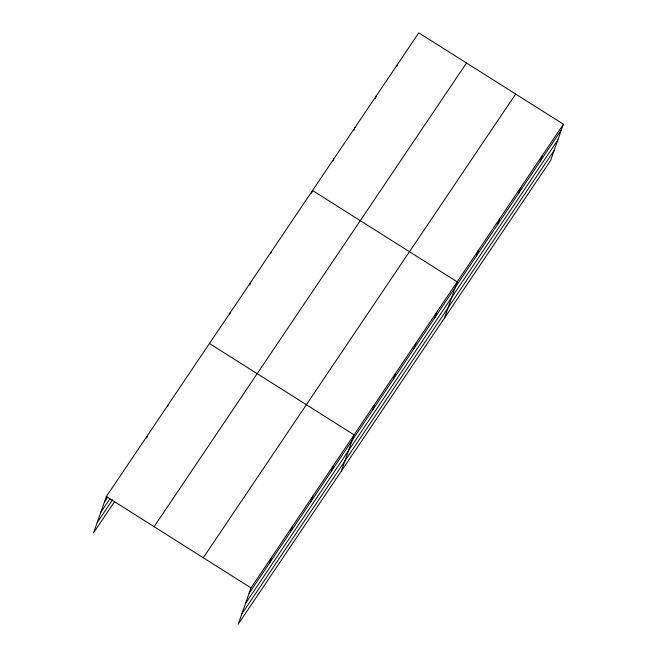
<?xml version="1.0" encoding="UTF-8"?>
<svg xmlns="http://www.w3.org/2000/svg" width="657" height="657" viewBox="0 0 657 657"><rect width="100%" height="100%" fill="white"/><g stroke="black" fill="none" stroke-linecap="round" stroke-linejoin="round"><path stroke-width="0.99" d="M563.402 124.206L250.999 587.9L238.228 624.15L550.64 160.464L563.402 124.206L418.772 32.85L106.36 496.536L93.598 532.794L114.211 502.186M146.626 438.104L147.603 435.328M167.568 406.576L168.217 404.728M229.424 314.76L230.073 312.921M249.717 285.081L250.695 282.313M270.659 253.561L271.316 251.713M311.574 193.273L312.551 190.505L457.19 281.861L444.419 318.119M333.14 160.817L333.797 158.969M354.066 130.209L355.035 127.442M375.303 98.681L376.28 95.914M396.877 66.226L397.526 64.378M269.666 562.835L271.62 557.292M290.287 532.227L292.234 526.692M310.901 501.628L312.855 496.084M331.522 471.02L333.477 465.484M341.328 471.135L354.09 434.877L209.46 343.521M372.757 409.812L374.712 404.277M393.379 379.212L395.333 373.677M414 348.604L415.947 343.069M434.614 318.004L436.568 312.469M476.481 255.869L478.427 250.333M497.727 224.341L499.673 218.797M518.964 192.805L520.919 187.27M540.21 161.277L542.165 155.742M104.414 502.079L107.847 496.979M100.841 512.214L110.006 498.614M97.162 522.652L112.626 499.706M154.091 526.684L466.495 62.998M203.268 557.752L515.671 94.058M249.044 593.435L561.456 129.749M245.48 603.569L557.883 139.884M241.801 614.016L554.204 150.33M106.36 496.536L250.999 587.9"/></g></svg>
